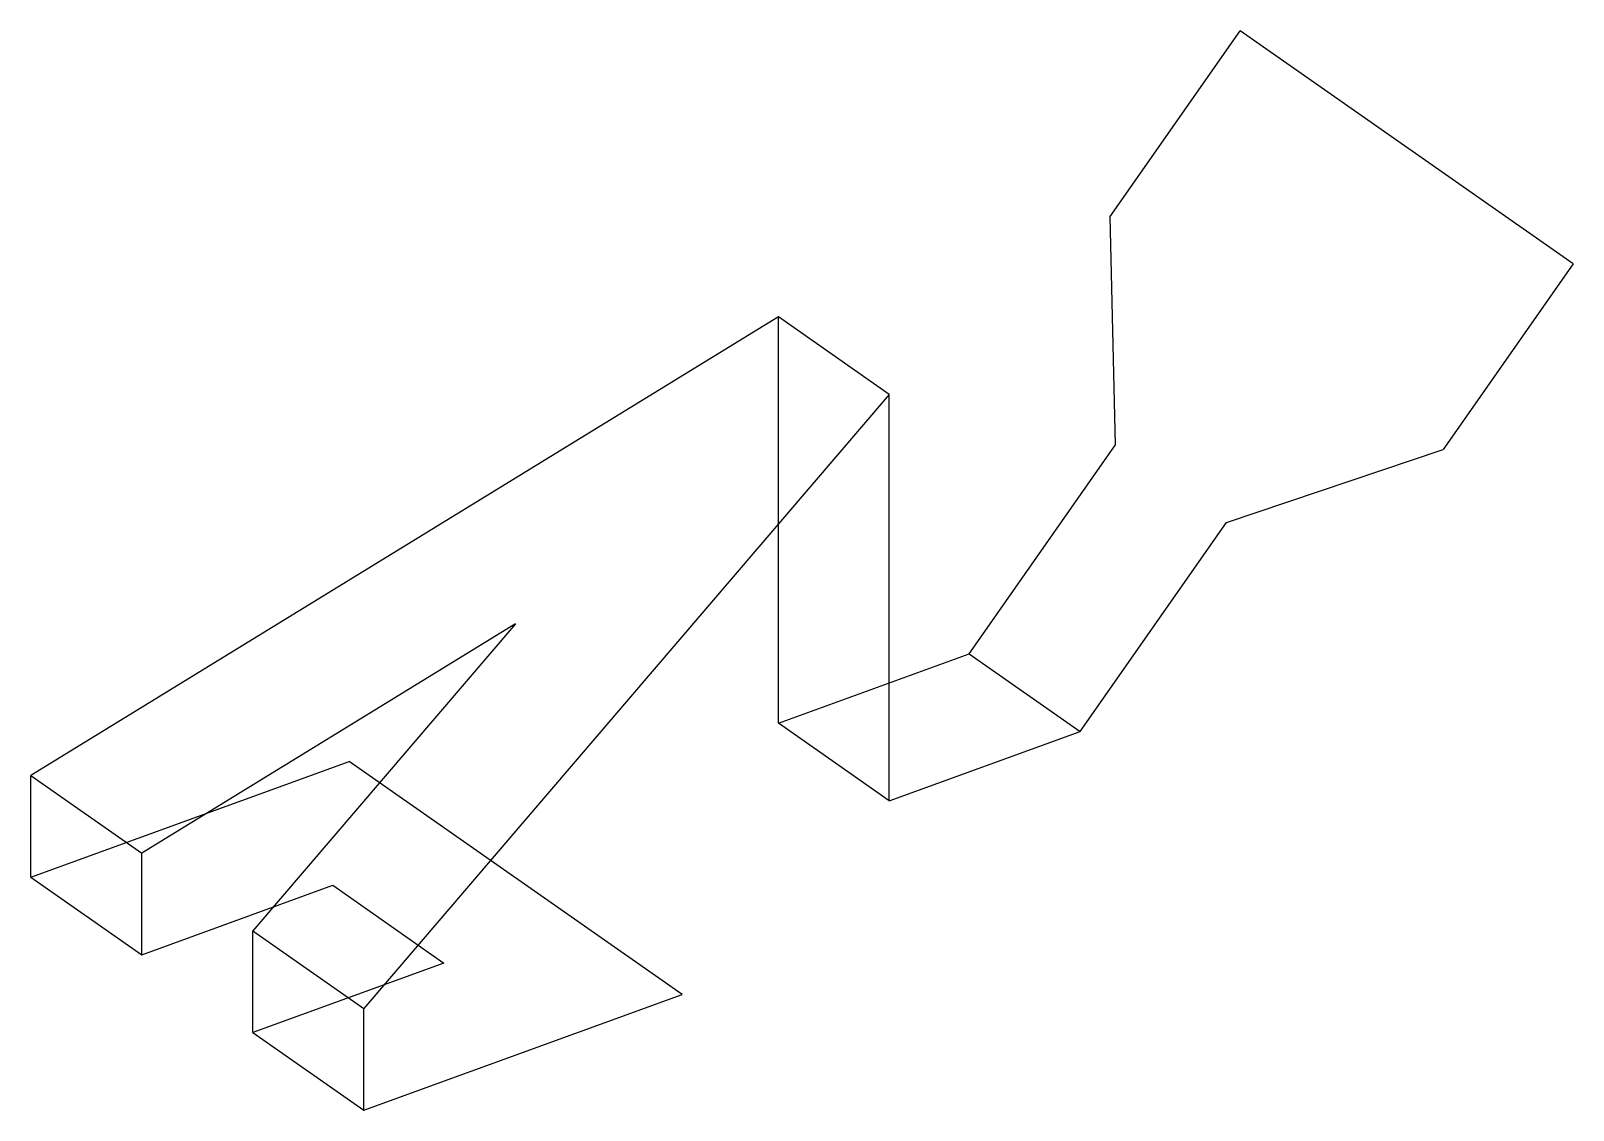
# Model space of a CAD drawing. Extents: x 10 to 124, y 0 to 80.
import ezdxf

# ---------------------------------------------------------------- set-up
doc = ezdxf.new("R2010")
doc.units = 0
doc.layers.get('0').update_dxf_attribs({"linetype": 'CONTINUOUS'})
doc.layers.add('1', color=7, linetype='CONTINUOUS')
doc.layers.add('RESULTADO', color=7, linetype='CONTINUOUS')

msp = doc.modelspace()

# ---------------------------------------------------------------- linework, layer by layer
at = {"color": 7, "linetype": 'CONTINUOUS'}
msp.add_line((26.8285, 5.7928), (35.02, 0.0572), dxfattribs=at)
at = {"layer": '1', "color": 7, "linetype": 'CONTINUOUS'}
for p, q in [((10.4455, 24.7645), (18.637, 19.0287)), ((32.7324, 16.6591), (40.9239, 10.9233)), ((26.8285, 13.293), (35.02, 7.5572))]:
    msp.add_line(p, q, dxfattribs=at)
at = {"layer": 'RESULTADO', "color": 7, "linetype": 'CONTINUOUS'}
for p, q in [((90.1148, 66.044), (99.7163, 79.7564)), ((124.2908, 62.5491), (99.7163, 79.7564)), ((90.5169, 49.1839), (90.1148, 66.044)), ((124.2908, 62.5491), (114.6893, 48.8368)), ((65.6216, 58.6297), (10.4455, 24.7645)), ((65.6216, 28.6297), (65.6216, 58.6297)), ((73.8132, 52.894), (65.6216, 58.6297)), ((73.8132, 52.894), (35.02, 7.5572)), ((73.8132, 22.894), (73.8132, 52.894)), ((79.717, 33.76), (90.5169, 49.1839)), ((98.7085, 43.4482), (114.6893, 48.8368)), ((87.9085, 28.0243), (98.7085, 43.4482)), ((46.2251, 35.9614), (18.637, 19.0287)), ((46.2251, 35.9614), (26.8285, 13.293)), ((65.6216, 28.6297), (79.717, 33.76)), ((79.717, 33.76), (87.9085, 28.0243)), ((73.8132, 22.894), (65.6216, 28.6297)), ((73.8132, 22.894), (87.9085, 28.0243)), ((10.4454, 17.2646), (33.9378, 25.815)), ((58.5124, 8.6077), (33.9378, 25.815)), ((10.4455, 17.2645), (10.4455, 24.7645)), ((18.637, 11.5287), (18.637, 19.0287)), ((10.4455, 17.2645), (18.6369, 11.5287)), ((18.637, 11.5287), (32.7324, 16.6591)), ((26.8285, 5.7928), (26.8285, 13.293)), ((40.9239, 10.9233), (26.8285, 5.7928)), ((35.02, 0.0572), (58.5124, 8.6077)), ((35.02, 0.0572), (35.02, 7.5572))]:
    msp.add_line(p, q, dxfattribs=at)

doc.saveas('drawing.dxf')
